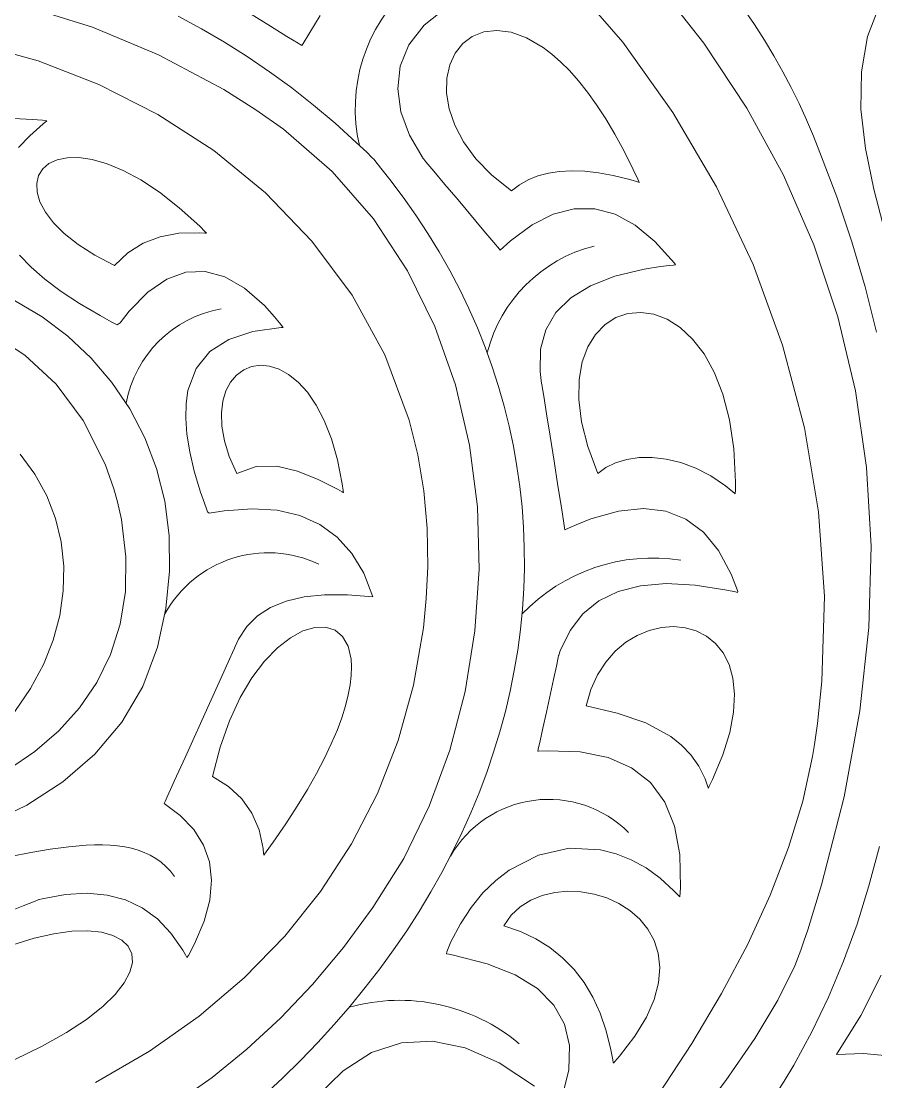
# Model space of a CAD drawing. Header units: inches. Extents: x 249 to 1192, y -18 to 440.
# Drawn here: x 610.3903 to 610.7273, y 242.2886 to 242.7067 of the extents above; entities that cross this region are included whole.
import ezdxf

# ---------------------------------------------------------------- set-up
doc = ezdxf.new("R2010")
doc.units = ezdxf.units.IN
doc.header["$MEASUREMENT"] = 0
doc.layers.add('KACA', color=141, linetype='Continuous', lineweight=30)
doc.layers.add('KOLOM', color=5, linetype='Continuous')

# ---------------------------------------------------------------- blocks, each defined once
blk = doc.blocks.new('GORGA')
at = {"lineweight": 9}
for points in [[(367.11725, 150.72627), (367.12352, 150.73537), (367.12855, 150.74477), (367.13237, 150.75439), (367.13497, 150.76413), (367.13636, 150.77389), (367.13654, 150.78359), (367.13551, 150.79312), (367.13327, 150.8024), (367.12984, 150.81133), (367.12521, 150.81982), (367.11938, 150.82776)], [(367.1168, 150.96007), (367.12425, 150.95972), (367.12818, 150.95939), (367.12996, 150.95912), (367.12849, 150.95795), (367.12314, 150.95329), (367.1187, 150.94861)], [(367.11916, 150.9062), (367.12371, 150.90145), (367.12915, 150.89669), (367.1355, 150.89192), (367.14274, 150.88714), (367.15089, 150.88236), (367.1553, 150.87996), (367.15759, 150.87877), (367.15878, 150.87953), (367.16242, 150.88418), (367.16978, 150.89168), (367.17722, 150.89678), (367.18474, 150.89949), (367.19235, 150.89979), (367.20004, 150.89769), (367.20781, 150.8932), (367.21567, 150.8863), (367.21963, 150.88196), (367.22162, 150.87956), (367.22261, 150.8783), (367.22303, 150.8777), (367.22228, 150.87765), (367.21111, 150.87607), (367.2017, 150.87298), (367.1942, 150.8682), (367.18877, 150.86156), (367.18553, 150.85287), (367.18478, 150.8477), (367.18464, 150.84196), (367.18513, 150.83562), (367.18626, 150.82866), (367.18805, 150.82105), (367.19051, 150.81278), (367.19201, 150.80839), (367.19282, 150.80613), (367.19324, 150.80498), (367.19385, 150.80452), (367.19976, 150.80546), (367.2108, 150.80625), (367.22078, 150.80561), (367.22971, 150.80352), (367.23758, 150.8), (367.24439, 150.79504), (367.25014, 150.78864), (367.25484, 150.7808), (367.25847, 150.77152), (367.24847, 150.77234), (367.23943, 150.77233), (367.23135, 150.77148), (367.22425, 150.76981), (367.21811, 150.7673), (367.21293, 150.76395), (367.20872, 150.75978), (367.20548, 150.75477), (367.20422, 150.75196), (367.2039, 150.75123), (367.20315, 150.74956), (367.20195, 150.74692), (367.19848, 150.73927), (367.19404, 150.72947), (367.1844, 150.70821), (367.18029, 150.69913), (367.17864, 150.6955), (367.17736, 150.69268), (367.17651, 150.69081), (367.17616, 150.69004), (367.18252, 150.68533), (367.18787, 150.67976), (367.1917, 150.67364), (367.19403, 150.66697), (367.19483, 150.65974), (367.19413, 150.65195), (367.19191, 150.64361), (367.18818, 150.63472), (367.18575, 150.63006), (367.18511, 150.62931), (367.18459, 150.63028), (367.18352, 150.63216), (367.17883, 150.63893), (367.1735, 150.64449), (367.16753, 150.64885), (367.16092, 150.65199), (367.15366, 150.65393), (367.14576, 150.65465), (367.13722, 150.65417), (367.12804, 150.65248), (367.12685, 150.65218), (367.12674, 150.65215), (367.1265, 150.65205), (367.1253, 150.65157), (367.12051, 150.64964), (367.11336, 150.64675)], [(367.20259, 151.00608), (367.21812, 150.99648), (367.22457, 150.99249), (367.22898, 150.98976), (367.23015, 150.98904), (367.23043, 150.98887), (367.23048, 150.98883), (367.23092, 150.98963), (367.23768, 151.0007)], [(367.28752, 151.00388), (367.27864, 150.99688), (367.27259, 150.98909), (367.26918, 150.98068), (367.26823, 150.97182), (367.26954, 150.9627), (367.27294, 150.9535), (367.27823, 150.94438), (367.27853, 150.94402), (367.27939, 150.943), (367.28246, 150.93934), (367.28688, 150.9341), (367.29203, 150.92797), (367.30223, 150.91584), (367.30609, 150.91125), (367.30834, 150.90857), (367.30869, 150.90816), (367.3127, 150.91185), (367.32122, 150.91821), (367.3296, 150.92243), (367.33787, 150.92453), (367.34601, 150.92449), (367.35402, 150.92232), (367.36192, 150.91803), (367.36968, 150.9116), (367.37733, 150.90304), (367.3778, 150.90244), (367.377, 150.90232), (367.37525, 150.90213), (367.37184, 150.90171), (367.36537, 150.90068), (367.35385, 150.89789), (367.34422, 150.89411), (367.33647, 150.88933), (367.33061, 150.88357), (367.32664, 150.87683), (367.32456, 150.86909), (367.32436, 150.86036), (367.32497, 150.85563), (367.32515, 150.85465), (367.32516, 150.8546), (367.32521, 150.85429), (367.32543, 150.85289), (367.3258, 150.85057), (367.3269, 150.8437), (367.32832, 150.83479), (367.32989, 150.82493), (367.33144, 150.81521), (367.33279, 150.80673), (367.33377, 150.8006), (367.33406, 150.79875), (367.3342, 150.7979), (367.3342, 150.79786), (367.33562, 150.79853), (367.33861, 150.79988), (367.34439, 150.8022), (367.35524, 150.80529), (367.3651, 150.80631), (367.37399, 150.80527), (367.3819, 150.80217), (367.38883, 150.79701), (367.39478, 150.78979), (367.39975, 150.7805), (367.40187, 150.77508), (367.40237, 150.77365), (367.40224, 150.77323), (367.40139, 150.77343), (367.39805, 150.77415), (367.38546, 150.77616), (367.37412, 150.77675), (367.36403, 150.7759), (367.35519, 150.77363), (367.3476, 150.76992), (367.34127, 150.76479), (367.33618, 150.75823), (367.33235, 150.75024), (367.33173, 150.74847), (367.3317, 150.74833), (367.33153, 150.74753), (367.33079, 150.74413), (367.32966, 150.73891), (367.32685, 150.72601), (367.3255, 150.71977), (367.32438, 150.71466), (367.32368, 150.7114), (367.32352, 150.71069), (367.32374, 150.71062), (367.32724, 150.7108), (367.34012, 150.71037), (367.35119, 150.70814), (367.36045, 150.7041), (367.36791, 150.69825), (367.37357, 150.69059), (367.37742, 150.68113), (367.37947, 150.66986), (367.37972, 150.65678), (367.3795, 150.65322), (367.3771, 150.65559), (367.37177, 150.66054), (367.36617, 150.66462), (367.36033, 150.66785), (367.35433, 150.67023), (367.34822, 150.67176), (367.33586, 150.67235), (367.32372, 150.66966), (367.31223, 150.66377), (367.30687, 150.65964), (367.30183, 150.65473), (367.29718, 150.64906), (367.29297, 150.64262), (367.28925, 150.63543), (367.2876, 150.63156), (367.28747, 150.63073), (367.28839, 150.63056), (367.29022, 150.63021), (367.30351, 150.62684), (367.31455, 150.62244), (367.32331, 150.61701), (367.3298, 150.61056), (367.33403, 150.60307), (367.33599, 150.59455), (367.33568, 150.585), (367.3331, 150.57442)], [(367.32215, 150.57861), (367.30823, 150.58779), (367.29485, 150.5937), (367.282, 150.59634), (367.2697, 150.5957), (367.25793, 150.59179), (367.24671, 150.58461), (367.23602, 150.57415)], [(367.45864, 151.00568), (367.45348, 150.99246), (367.45104, 150.97846), (367.45089, 150.96373), (367.45266, 150.9483), (367.45594, 150.93222), (367.46033, 150.91555)], [(367.45889, 150.62239), (367.45089, 150.60637), (367.44128, 150.59099), (367.45187, 150.59147), (367.46159, 150.59057)], [(367.11725, 150.72627), (367.12352, 150.73537), (367.12855, 150.74477), (367.13237, 150.75439), (367.13497, 150.76413), (367.13636, 150.77389), (367.13654, 150.78359), (367.13551, 150.79312), (367.13327, 150.8024), (367.12984, 150.81133), (367.12521, 150.81982), (367.11938, 150.82776)], [(367.1168, 150.96007), (367.12425, 150.95972), (367.12818, 150.95939), (367.12996, 150.95912), (367.12849, 150.95795), (367.12314, 150.95329), (367.1187, 150.94861)], [(367.11916, 150.9062), (367.12371, 150.90145), (367.12915, 150.89669), (367.1355, 150.89192), (367.14274, 150.88714), (367.15089, 150.88236), (367.1553, 150.87996), (367.15759, 150.87877), (367.15878, 150.87953), (367.16242, 150.88418), (367.16978, 150.89168), (367.17722, 150.89678), (367.18474, 150.89949), (367.19235, 150.89979), (367.20004, 150.89769), (367.20781, 150.8932), (367.21567, 150.8863), (367.21963, 150.88196), (367.22162, 150.87956), (367.22261, 150.8783), (367.22303, 150.8777), (367.22228, 150.87765), (367.21111, 150.87607), (367.2017, 150.87298), (367.1942, 150.8682), (367.18877, 150.86156), (367.18553, 150.85287), (367.18478, 150.8477), (367.18464, 150.84196), (367.18513, 150.83562), (367.18626, 150.82866), (367.18805, 150.82105), (367.19051, 150.81278), (367.19201, 150.80839), (367.19282, 150.80613), (367.19324, 150.80498), (367.19385, 150.80452), (367.19976, 150.80546), (367.2108, 150.80625), (367.22078, 150.80561), (367.22971, 150.80352), (367.23758, 150.8), (367.24439, 150.79504), (367.25014, 150.78864), (367.25484, 150.7808), (367.25847, 150.77152), (367.24847, 150.77234), (367.23943, 150.77233), (367.23135, 150.77148), (367.22425, 150.76981), (367.21811, 150.7673), (367.21293, 150.76395), (367.20872, 150.75978), (367.20548, 150.75477), (367.20422, 150.75196), (367.2039, 150.75123), (367.20315, 150.74956), (367.20195, 150.74692), (367.19848, 150.73927), (367.19404, 150.72947), (367.1844, 150.70821), (367.18029, 150.69913), (367.17864, 150.6955), (367.17736, 150.69268), (367.17651, 150.69081), (367.17616, 150.69004), (367.18252, 150.68533), (367.18787, 150.67976), (367.1917, 150.67364), (367.19403, 150.66697), (367.19483, 150.65974), (367.19413, 150.65195), (367.19191, 150.64361), (367.18818, 150.63472), (367.18575, 150.63006), (367.18511, 150.62931), (367.18459, 150.63028), (367.18352, 150.63216), (367.17883, 150.63893), (367.1735, 150.64449), (367.16753, 150.64885), (367.16092, 150.65199), (367.15366, 150.65393), (367.14576, 150.65465), (367.13722, 150.65417), (367.12804, 150.65248), (367.12685, 150.65218), (367.12674, 150.65215), (367.1265, 150.65205), (367.1253, 150.65157), (367.12051, 150.64964), (367.11336, 150.64675)], [(367.20259, 151.00608), (367.21812, 150.99648), (367.22457, 150.99249), (367.22898, 150.98976), (367.23015, 150.98904), (367.23043, 150.98887), (367.23048, 150.98883), (367.23092, 150.98963), (367.23768, 151.0007)], [(367.28752, 151.00388), (367.27864, 150.99688), (367.27259, 150.98909), (367.26918, 150.98068), (367.26823, 150.97182), (367.26954, 150.9627), (367.27294, 150.9535), (367.27823, 150.94438), (367.27853, 150.94402), (367.27939, 150.943), (367.28246, 150.93934), (367.28688, 150.9341), (367.29203, 150.92797), (367.30223, 150.91584), (367.30609, 150.91125), (367.30834, 150.90857), (367.30869, 150.90816), (367.3127, 150.91185), (367.32122, 150.91821), (367.3296, 150.92243), (367.33787, 150.92453), (367.34601, 150.92449), (367.35402, 150.92232), (367.36192, 150.91803), (367.36968, 150.9116), (367.37733, 150.90304), (367.3778, 150.90244), (367.377, 150.90232), (367.37525, 150.90213), (367.37184, 150.90171), (367.36537, 150.90068), (367.35385, 150.89789), (367.34422, 150.89411), (367.33647, 150.88933), (367.33061, 150.88357), (367.32664, 150.87683), (367.32456, 150.86909), (367.32436, 150.86036), (367.32497, 150.85563), (367.32515, 150.85465), (367.32516, 150.8546), (367.32521, 150.85429), (367.32543, 150.85289), (367.3258, 150.85057), (367.3269, 150.8437), (367.32832, 150.83479), (367.32989, 150.82493), (367.33144, 150.81521), (367.33279, 150.80673), (367.33377, 150.8006), (367.33406, 150.79875), (367.3342, 150.7979), (367.3342, 150.79786), (367.33562, 150.79853), (367.33861, 150.79988), (367.34439, 150.8022), (367.35524, 150.80529), (367.3651, 150.80631), (367.37399, 150.80527), (367.3819, 150.80217), (367.38883, 150.79701), (367.39478, 150.78979), (367.39975, 150.7805), (367.40187, 150.77508), (367.40237, 150.77365), (367.40224, 150.77323), (367.40139, 150.77343), (367.39805, 150.77415), (367.38546, 150.77616), (367.37412, 150.77675), (367.36403, 150.7759), (367.35519, 150.77363), (367.3476, 150.76992), (367.34127, 150.76479), (367.33618, 150.75823), (367.33235, 150.75024), (367.33173, 150.74847), (367.3317, 150.74833), (367.33153, 150.74753), (367.33079, 150.74413), (367.32966, 150.73891), (367.32685, 150.72601), (367.3255, 150.71977), (367.32438, 150.71466), (367.32368, 150.7114), (367.32352, 150.71069), (367.32374, 150.71062), (367.32724, 150.7108), (367.34012, 150.71037), (367.35119, 150.70814), (367.36045, 150.7041), (367.36791, 150.69825), (367.37357, 150.69059), (367.37742, 150.68113), (367.37947, 150.66986), (367.37972, 150.65678), (367.3795, 150.65322), (367.3771, 150.65559), (367.37177, 150.66054), (367.36617, 150.66462), (367.36033, 150.66785), (367.35433, 150.67023), (367.34822, 150.67176), (367.33586, 150.67235), (367.32372, 150.66966), (367.31223, 150.66377), (367.30687, 150.65964), (367.30183, 150.65473), (367.29718, 150.64906), (367.29297, 150.64262), (367.28925, 150.63543), (367.2876, 150.63156), (367.28747, 150.63073), (367.28839, 150.63056), (367.29022, 150.63021), (367.30351, 150.62684), (367.31455, 150.62244), (367.32331, 150.61701), (367.3298, 150.61056), (367.33403, 150.60307), (367.33599, 150.59455), (367.33568, 150.585), (367.3331, 150.57442)], [(367.32215, 150.57861), (367.30823, 150.58779), (367.29485, 150.5937), (367.282, 150.59634), (367.2697, 150.5957), (367.25793, 150.59179), (367.24671, 150.58461), (367.23602, 150.57415)], [(367.45864, 151.00568), (367.45348, 150.99246), (367.45104, 150.97846), (367.45089, 150.96373), (367.45266, 150.9483), (367.45594, 150.93222), (367.46033, 150.91555)], [(367.45889, 150.62239), (367.45089, 150.60637), (367.44128, 150.59099), (367.45187, 150.59147), (367.46159, 150.59057)], [(367.4347, 150.94673), (367.43219, 150.95317), (367.42947, 150.95958), (367.42654, 150.96595), (367.42341, 150.97227), (367.42008, 150.97856), (367.41654, 150.9848), (367.41281, 150.99099), (367.40887, 150.99713), (367.40474, 151.00321)], [(367.21547, 150.57492), (367.22281, 150.58176), (367.22989, 150.58871), (367.23669, 150.59576), (367.24322, 150.6029), (367.24948, 150.61013), (367.25547, 150.61745), (367.26119, 150.62484), (367.26663, 150.63231), (367.2718, 150.63985), (367.2767, 150.64746), (367.28133, 150.65513), (367.28568, 150.66286), (367.28976, 150.67065), (367.29357, 150.67848), (367.29711, 150.68636), (367.30037, 150.69428), (367.30336, 150.70223), (367.30607, 150.71022), (367.30851, 150.71824), (367.31068, 150.72627), (367.31257, 150.73433), (367.31419, 150.7424), (367.31554, 150.75048), (367.31661, 150.75857), (367.3174, 150.76666), (367.31792, 150.77475), (367.31817, 150.78283), (367.31814, 150.79089), (367.31784, 150.79894), (367.31726, 150.80697), (367.3164, 150.81498), (367.31527, 150.82295), (367.31387, 150.8309), (367.31219, 150.8388), (367.31023, 150.84666), (367.308, 150.85448), (367.30549, 150.86224), (367.3027, 150.86995), (367.29964, 150.8776), (367.2963, 150.88518), (367.29269, 150.89269), (367.28879, 150.90014), (367.28462, 150.9075), (367.28018, 150.91478), (367.27545, 150.92198), (367.27045, 150.92909), (367.26517, 150.9361), (367.25962, 150.94301), (367.2589, 150.94387), (367.25807, 150.94478), (367.25602, 150.94677), (367.25191, 150.95069), (367.24357, 150.95823), (367.23508, 150.96539), (367.22646, 150.97216), (367.21772, 150.97856), (367.20886, 150.98458), (367.19989, 150.99022), (367.19083, 150.99549), (367.18168, 151.00039)], [(367.11562, 150.66912), (367.12362, 150.6707), (367.13127, 150.67201), (367.13853, 150.67299), (367.14538, 150.67358), (367.14865, 150.67371), (367.15181, 150.67371), (367.15486, 150.67359), (367.1578, 150.67332), (367.16062, 150.67291), (367.16332, 150.67234), (367.16589, 150.67161), (367.16834, 150.6707), (367.17067, 150.66962), (367.17286, 150.66835), (367.17492, 150.66688), (367.17684, 150.66521), (367.17863, 150.66332), (367.18028, 150.66122)], [(367.4347, 150.94673), (367.43219, 150.95317), (367.42947, 150.95958), (367.42654, 150.96595), (367.42341, 150.97227), (367.42008, 150.97856), (367.41654, 150.9848), (367.41281, 150.99099), (367.40887, 150.99713), (367.40474, 151.00321)], [(367.21547, 150.57492), (367.22281, 150.58176), (367.22989, 150.58871), (367.23669, 150.59576), (367.24322, 150.6029), (367.24948, 150.61013), (367.25547, 150.61745), (367.26119, 150.62484), (367.26663, 150.63231), (367.2718, 150.63985), (367.2767, 150.64746), (367.28133, 150.65513), (367.28568, 150.66286), (367.28976, 150.67065), (367.29357, 150.67848), (367.29711, 150.68636), (367.30037, 150.69428), (367.30336, 150.70223), (367.30607, 150.71022), (367.30851, 150.71824), (367.31068, 150.72627), (367.31257, 150.73433), (367.31419, 150.7424), (367.31554, 150.75048), (367.31661, 150.75857), (367.3174, 150.76666), (367.31792, 150.77475), (367.31817, 150.78283), (367.31814, 150.79089), (367.31784, 150.79894), (367.31726, 150.80697), (367.3164, 150.81498), (367.31527, 150.82295), (367.31387, 150.8309), (367.31219, 150.8388), (367.31023, 150.84666), (367.308, 150.85448), (367.30549, 150.86224), (367.3027, 150.86995), (367.29964, 150.8776), (367.2963, 150.88518), (367.29269, 150.89269), (367.28879, 150.90014), (367.28462, 150.9075), (367.28018, 150.91478), (367.27545, 150.92198), (367.27045, 150.92909), (367.26517, 150.9361), (367.25962, 150.94301), (367.2589, 150.94387), (367.25807, 150.94478), (367.25602, 150.94677), (367.25191, 150.95069), (367.24357, 150.95823), (367.23508, 150.96539), (367.22646, 150.97216), (367.21772, 150.97856), (367.20886, 150.98458), (367.19989, 150.99022), (367.19083, 150.99549), (367.18168, 151.00039)], [(367.11562, 150.66912), (367.12362, 150.6707), (367.13127, 150.67201), (367.13853, 150.67299), (367.14538, 150.67358), (367.14865, 150.67371), (367.15181, 150.67371), (367.15486, 150.67359), (367.1578, 150.67332), (367.16062, 150.67291), (367.16332, 150.67234), (367.16589, 150.67161), (367.16834, 150.6707), (367.17067, 150.66962), (367.17286, 150.66835), (367.17492, 150.66688), (367.17684, 150.66521), (367.17863, 150.66332), (367.18028, 150.66122)], [(367.38399, 150.56265), (367.39759, 150.58075), (367.40902, 150.59739), (367.41815, 150.61249), (367.42484, 150.626), (367.42723, 150.63213), (367.42842, 150.63569), (367.4299, 150.64016), (367.43539, 150.65788), (367.4443, 150.69265), (367.4505, 150.72649), (367.454, 150.75942), (367.45485, 150.79142), (367.45307, 150.82251), (367.4487, 150.85268), (367.44176, 150.88194), (367.43228, 150.91027), (367.42031, 150.93769), (367.40586, 150.96419), (367.38897, 150.98977), (367.36967, 151.01443)], [(367.18104, 150.57209), (367.19512, 150.58204), (367.20878, 150.59311), (367.22199, 150.60533), (367.2347, 150.61871), (367.24687, 150.63328), (367.25847, 150.64907), (367.27062, 150.66827), (367.28071, 150.68896), (367.28881, 150.71104), (367.29483, 150.7342), (367.2987, 150.75811), (367.30033, 150.78247), (367.29964, 150.80697), (367.29656, 150.83129), (367.291, 150.85512), (367.28288, 150.87814), (367.27213, 150.90004), (367.25865, 150.92052), (367.24238, 150.93925), (367.22323, 150.95593), (367.21235, 150.96354), (367.1997, 150.97148), (367.17399, 150.98521), (367.14791, 150.99612), (367.12163, 151.00422)], [(367.10612, 150.68171), (367.12195, 150.68931), (367.13627, 150.69858), (367.14884, 150.70951), (367.15943, 150.72205), (367.1678, 150.73618), (367.17354, 150.75165), (367.17679, 150.76687), (367.17827, 150.78159), (367.1781, 150.79574), (367.17636, 150.80927), (367.17314, 150.82212), (367.16855, 150.83425), (367.16266, 150.84558), (367.15557, 150.85606), (367.14739, 150.86564), (367.13819, 150.87426), (367.12807, 150.88186), (367.11713, 150.88838)], [(367.10778, 150.87547), (367.12128, 150.86674), (367.13357, 150.85529), (367.14423, 150.84102), (367.15286, 150.82384), (367.15629, 150.81413), (367.15776, 150.80899), (367.1593, 150.80199), (367.16108, 150.78733), (367.16087, 150.77357), (367.15881, 150.76071), (367.15501, 150.74877), (367.14962, 150.73776), (367.14277, 150.72771), (367.13458, 150.71861), (367.1252, 150.7105), (367.11474, 150.70338)], [(367.10209, 150.9896), (367.12645, 150.98284), (367.15045, 150.97353), (367.17368, 150.96171), (367.19571, 150.94744), (367.2161, 150.93076), (367.23443, 150.91175), (367.25027, 150.89044), (367.26319, 150.86689), (367.27275, 150.84115), (367.27614, 150.82747), (367.27853, 150.81327), (367.27986, 150.79855), (367.28009, 150.78331), (367.27951, 150.77089), (367.27839, 150.75926), (367.27449, 150.73662), (367.26842, 150.71484), (367.26026, 150.69398), (367.25004, 150.67413), (367.23784, 150.65535), (367.22372, 150.63771), (367.20773, 150.62128), (367.18992, 150.60613), (367.17037, 150.59233), (367.14912, 150.57996)], [(367.3347, 151.0159), (367.35699, 150.99015), (367.37678, 150.96249), (367.39395, 150.93319), (367.40839, 150.90251), (367.41997, 150.87074), (367.42859, 150.83815), (367.43413, 150.80502), (367.43647, 150.77161), (367.43551, 150.7382), (367.43375, 150.72158), (367.43255, 150.7133), (367.43179, 150.7086), (367.42791, 150.69091), (367.4223, 150.67262), (367.41505, 150.65381), (367.40623, 150.6346), (367.39593, 150.61508), (367.38422, 150.59535), (367.37118, 150.57552)], [(367.38399, 150.56265), (367.39759, 150.58075), (367.40902, 150.59739), (367.41815, 150.61249), (367.42484, 150.626), (367.42723, 150.63213), (367.42842, 150.63569), (367.4299, 150.64016), (367.43539, 150.65788), (367.4443, 150.69265), (367.4505, 150.72649), (367.454, 150.75942), (367.45485, 150.79142), (367.45307, 150.82251), (367.4487, 150.85268), (367.44176, 150.88194), (367.43228, 150.91027), (367.42031, 150.93769), (367.40586, 150.96419), (367.38897, 150.98977), (367.36967, 151.01443)], [(367.18104, 150.57209), (367.19512, 150.58204), (367.20878, 150.59311), (367.22199, 150.60533), (367.2347, 150.61871), (367.24687, 150.63328), (367.25847, 150.64907), (367.27062, 150.66827), (367.28071, 150.68896), (367.28881, 150.71104), (367.29483, 150.7342), (367.2987, 150.75811), (367.30033, 150.78247), (367.29964, 150.80697), (367.29656, 150.83129), (367.291, 150.85512), (367.28288, 150.87814), (367.27213, 150.90004), (367.25865, 150.92052), (367.24238, 150.93925), (367.22323, 150.95593), (367.21235, 150.96354), (367.1997, 150.97148), (367.17399, 150.98521), (367.14791, 150.99612), (367.12163, 151.00422)], [(367.10612, 150.68171), (367.12195, 150.68931), (367.13627, 150.69858), (367.14884, 150.70951), (367.15943, 150.72205), (367.1678, 150.73618), (367.17354, 150.75165), (367.17679, 150.76687), (367.17827, 150.78159), (367.1781, 150.79574), (367.17636, 150.80927), (367.17314, 150.82212), (367.16855, 150.83425), (367.16266, 150.84558), (367.15557, 150.85606), (367.14739, 150.86564), (367.13819, 150.87426), (367.12807, 150.88186), (367.11713, 150.88838)], [(367.10778, 150.87547), (367.12128, 150.86674), (367.13357, 150.85529), (367.14423, 150.84102), (367.15286, 150.82384), (367.15629, 150.81413), (367.15776, 150.80899), (367.1593, 150.80199), (367.16108, 150.78733), (367.16087, 150.77357), (367.15881, 150.76071), (367.15501, 150.74877), (367.14962, 150.73776), (367.14277, 150.72771), (367.13458, 150.71861), (367.1252, 150.7105), (367.11474, 150.70338)], [(367.10209, 150.9896), (367.12645, 150.98284), (367.15045, 150.97353), (367.17368, 150.96171), (367.19571, 150.94744), (367.2161, 150.93076), (367.23443, 150.91175), (367.25027, 150.89044), (367.26319, 150.86689), (367.27275, 150.84115), (367.27614, 150.82747), (367.27853, 150.81327), (367.27986, 150.79855), (367.28009, 150.78331), (367.27951, 150.77089), (367.27839, 150.75926), (367.27449, 150.73662), (367.26842, 150.71484), (367.26026, 150.69398), (367.25004, 150.67413), (367.23784, 150.65535), (367.22372, 150.63771), (367.20773, 150.62128), (367.18992, 150.60613), (367.17037, 150.59233), (367.14912, 150.57996)], [(367.3347, 151.0159), (367.35699, 150.99015), (367.37678, 150.96249), (367.39395, 150.93319), (367.40839, 150.90251), (367.41997, 150.87074), (367.42859, 150.83815), (367.43413, 150.80502), (367.43647, 150.77161), (367.43551, 150.7382), (367.43375, 150.72158), (367.43255, 150.7133), (367.43179, 150.7086), (367.42791, 150.69091), (367.4223, 150.67262), (367.41505, 150.65381), (367.40623, 150.6346), (367.39593, 150.61508), (367.38422, 150.59535), (367.37118, 150.57552)], [(367.41665, 150.57432), (367.42059, 150.58052), (367.42437, 150.58686), (367.42802, 150.59335), (367.43151, 150.59999), (367.43806, 150.61366), (367.444, 150.62784), (367.44934, 150.64249), (367.45406, 150.6576), (367.45816, 150.67311)], [(367.45706, 150.87583), (367.45256, 150.89366), (367.44734, 150.91145), (367.44138, 150.92915), (367.4347, 150.94673)], [(367.41665, 150.57432), (367.42059, 150.58052), (367.42437, 150.58686), (367.42802, 150.59335), (367.43151, 150.59999), (367.43806, 150.61366), (367.444, 150.62784), (367.44934, 150.64249), (367.45406, 150.6576), (367.45816, 150.67311)], [(367.45706, 150.87583), (367.45256, 150.89366), (367.44734, 150.91145), (367.44138, 150.92915), (367.4347, 150.94673)], [(367.1165, 150.63427), (367.12494, 150.63691), (367.13271, 150.63868), (367.13976, 150.63962), (367.14601, 150.63978), (367.15142, 150.63922), (367.15592, 150.63799), (367.15945, 150.63613), (367.16195, 150.6337), (367.16336, 150.63075), (367.16362, 150.62732), (367.16267, 150.62348), (367.16044, 150.61926), (367.15688, 150.61472), (367.15193, 150.60991), (367.14552, 150.60488), (367.1376, 150.59968), (367.1281, 150.59437), (367.11697, 150.58898)], [(367.1165, 150.63427), (367.12494, 150.63691), (367.13271, 150.63868), (367.13976, 150.63962), (367.14601, 150.63978), (367.15142, 150.63922), (367.15592, 150.63799), (367.15945, 150.63613), (367.16195, 150.6337), (367.16336, 150.63075), (367.16362, 150.62732), (367.16267, 150.62348), (367.16044, 150.61926), (367.15688, 150.61472), (367.15193, 150.60991), (367.14552, 150.60488), (367.1376, 150.59968), (367.1281, 150.59437), (367.11697, 150.58898)]]:
    blk.add_lwpolyline(points, dxfattribs=at)
for points in [[(367.27291, 151.01203, 0.273524), (367.25316, 150.94951)], [(367.27291, 151.01203, 0.273524), (367.25316, 150.94951)], [(367.34565, 150.90981, 0.275428), (367.30354, 150.86773)], [(367.34565, 150.90981, 0.275428), (367.30354, 150.86773)], [(367.1986, 150.88504, 0.312335), (367.16123, 150.84791)], [(367.1986, 150.88504, 0.312335), (367.16123, 150.84791)], [(367.23715, 150.78439, 0.396733), (367.17643, 150.76474)], [(367.23715, 150.78439, 0.396733), (367.17643, 150.76474)], [(367.37985, 150.78596, 0.245802), (367.31723, 150.76468)], [(367.37985, 150.78596, 0.245802), (367.31723, 150.76468)], [(367.35923, 150.67862, 0.493345), (367.28908, 150.66929)], [(367.35923, 150.67862, 0.493345), (367.28908, 150.66929)], [(367.31617, 150.59529, 0.248001), (367.24908, 150.60965)], [(367.31617, 150.59529, 0.248001), (367.24908, 150.60965)]]:
    blk.add_lwpolyline(points, format="xyb", dxfattribs=at)
for points in [[(367.31316, 150.93157), (367.30534, 150.93778), (367.29905, 150.94425), (367.2942, 150.95086), (367.29071, 150.95747), (367.28851, 150.96394), (367.28751, 150.97015), (367.28763, 150.97595), (367.28878, 150.98122), (367.2909, 150.98582), (367.29388, 150.98962), (367.29766, 150.99248), (367.30215, 150.99427), (367.30728, 150.99485), (367.31294, 150.9941), (367.31908, 150.99187), (367.3256, 150.98803), (367.32898, 150.98547), (367.33243, 150.98245), (367.33593, 150.97897), (367.33947, 150.975), (367.34305, 150.97053), (367.34666, 150.96554), (367.35028, 150.96001), (367.3539, 150.95393), (367.35752, 150.94728), (367.36112, 150.94005), (367.36292, 150.93621), (367.36336, 150.93522), (367.36349, 150.9349), (367.36344, 150.93491), (367.36324, 150.93497), (367.36244, 150.93522), (367.35926, 150.93613), (367.35317, 150.93762), (367.3474, 150.93868), (367.34197, 150.93931), (367.33686, 150.9395), (367.33209, 150.93926), (367.32764, 150.93859), (367.32353, 150.93748), (367.31974, 150.93595), (367.31629, 150.93398), (367.31316, 150.93157)], [(367.31316, 150.93157), (367.30534, 150.93778), (367.29905, 150.94425), (367.2942, 150.95086), (367.29071, 150.95747), (367.28851, 150.96394), (367.28751, 150.97015), (367.28763, 150.97595), (367.28878, 150.98122), (367.2909, 150.98582), (367.29388, 150.98962), (367.29766, 150.99248), (367.30215, 150.99427), (367.30728, 150.99485), (367.31294, 150.9941), (367.31908, 150.99187), (367.3256, 150.98803), (367.32898, 150.98547), (367.33243, 150.98245), (367.33593, 150.97897), (367.33947, 150.975), (367.34305, 150.97053), (367.34666, 150.96554), (367.35028, 150.96001), (367.3539, 150.95393), (367.35752, 150.94728), (367.36112, 150.94005), (367.36292, 150.93621), (367.36336, 150.93522), (367.36349, 150.9349), (367.36344, 150.93491), (367.36324, 150.93497), (367.36244, 150.93522), (367.35926, 150.93613), (367.35317, 150.93762), (367.3474, 150.93868), (367.34197, 150.93931), (367.33686, 150.9395), (367.33209, 150.93926), (367.32764, 150.93859), (367.32353, 150.93748), (367.31974, 150.93595), (367.31629, 150.93398), (367.31316, 150.93157)], [(367.15664, 150.90218), (367.1488, 150.90626), (367.14219, 150.91047), (367.13677, 150.91475), (367.13249, 150.91902), (367.12932, 150.92321), (367.12719, 150.92723), (367.12607, 150.93102), (367.12592, 150.9345), (367.12667, 150.9376), (367.12829, 150.94024), (367.13074, 150.94234), (367.13395, 150.94384), (367.1379, 150.94465), (367.14253, 150.94471), (367.1478, 150.94393), (367.15365, 150.94224), (367.16005, 150.93957), (367.16695, 150.93585), (367.1743, 150.93099), (367.18206, 150.92493), (367.19017, 150.91758), (367.19225, 150.91553), (367.1929, 150.91484), (367.19277, 150.91485), (367.19222, 150.9149), (367.19008, 150.91504), (367.18197, 150.91486), (367.17456, 150.91348), (367.16788, 150.91091), (367.1619, 150.90714), (367.15664, 150.90218)], [(367.15664, 150.90218), (367.1488, 150.90626), (367.14219, 150.91047), (367.13677, 150.91475), (367.13249, 150.91902), (367.12932, 150.92321), (367.12719, 150.92723), (367.12607, 150.93102), (367.12592, 150.9345), (367.12667, 150.9376), (367.12829, 150.94024), (367.13074, 150.94234), (367.13395, 150.94384), (367.1379, 150.94465), (367.14253, 150.94471), (367.1478, 150.94393), (367.15365, 150.94224), (367.16005, 150.93957), (367.16695, 150.93585), (367.1743, 150.93099), (367.18206, 150.92493), (367.19017, 150.91758), (367.19225, 150.91553), (367.1929, 150.91484), (367.19277, 150.91485), (367.19222, 150.9149), (367.19008, 150.91504), (367.18197, 150.91486), (367.17456, 150.91348), (367.16788, 150.91091), (367.1619, 150.90714), (367.15664, 150.90218)], [(367.34713, 150.8201), (367.34318, 150.83071), (367.34072, 150.84045), (367.33963, 150.84929), (367.33977, 150.85719), (367.34101, 150.86414), (367.34322, 150.87008), (367.34626, 150.87499), (367.34999, 150.87884), (367.3543, 150.88159), (367.35903, 150.88321), (367.36406, 150.88366), (367.36926, 150.88291), (367.37448, 150.88094), (367.37961, 150.87769), (367.38449, 150.87315), (367.38901, 150.86728), (367.39303, 150.86004), (367.3964, 150.8514), (367.39901, 150.84133), (367.40071, 150.82979), (367.40137, 150.81676), (367.40136, 150.81326), (367.40135, 150.81237), (367.40128, 150.81212), (367.4011, 150.81228), (367.40039, 150.81291), (367.39751, 150.81524), (367.39165, 150.8192), (367.38575, 150.82225), (367.37989, 150.82444), (367.37415, 150.82582), (367.36862, 150.82644), (367.36339, 150.82637), (367.35854, 150.82564), (367.35415, 150.82432), (367.35032, 150.82246), (367.34713, 150.8201)], [(367.34713, 150.8201), (367.34318, 150.83071), (367.34072, 150.84045), (367.33963, 150.84929), (367.33977, 150.85719), (367.34101, 150.86414), (367.34322, 150.87008), (367.34626, 150.87499), (367.34999, 150.87884), (367.3543, 150.88159), (367.35903, 150.88321), (367.36406, 150.88366), (367.36926, 150.88291), (367.37448, 150.88094), (367.37961, 150.87769), (367.38449, 150.87315), (367.38901, 150.86728), (367.39303, 150.86004), (367.3964, 150.8514), (367.39901, 150.84133), (367.40071, 150.82979), (367.40137, 150.81676), (367.40136, 150.81326), (367.40135, 150.81237), (367.40128, 150.81212), (367.4011, 150.81228), (367.40039, 150.81291), (367.39751, 150.81524), (367.39165, 150.8192), (367.38575, 150.82225), (367.37989, 150.82444), (367.37415, 150.82582), (367.36862, 150.82644), (367.36339, 150.82637), (367.35854, 150.82564), (367.35415, 150.82432), (367.35032, 150.82246), (367.34713, 150.8201)], [(367.20475, 150.8201), (367.20184, 150.82678), (367.19992, 150.83301), (367.19891, 150.83876), (367.19873, 150.84399), (367.1993, 150.84866), (367.20054, 150.85273), (367.20237, 150.85616), (367.20472, 150.85892), (367.20751, 150.86097), (367.21065, 150.86227), (367.21408, 150.86278), (367.2177, 150.86246), (367.22145, 150.86128), (367.22524, 150.85919), (367.22899, 150.85616), (367.23263, 150.85215), (367.23608, 150.84712), (367.23926, 150.84103), (367.24209, 150.83385), (367.24449, 150.82553), (367.24638, 150.81604), (367.24677, 150.81348), (367.24685, 150.81263), (367.24674, 150.81269), (367.24629, 150.81293), (367.24449, 150.81391), (367.23686, 150.81778), (367.22879, 150.82104), (367.22056, 150.823), (367.21245, 150.82292), (367.20475, 150.8201)], [(367.20475, 150.8201), (367.20184, 150.82678), (367.19992, 150.83301), (367.19891, 150.83876), (367.19873, 150.84399), (367.1993, 150.84866), (367.20054, 150.85273), (367.20237, 150.85616), (367.20472, 150.85892), (367.20751, 150.86097), (367.21065, 150.86227), (367.21408, 150.86278), (367.2177, 150.86246), (367.22145, 150.86128), (367.22524, 150.85919), (367.22899, 150.85616), (367.23263, 150.85215), (367.23608, 150.84712), (367.23926, 150.84103), (367.24209, 150.83385), (367.24449, 150.82553), (367.24638, 150.81604), (367.24677, 150.81348), (367.24685, 150.81263), (367.24674, 150.81269), (367.24629, 150.81293), (367.24449, 150.81391), (367.23686, 150.81778), (367.22879, 150.82104), (367.22056, 150.823), (367.21245, 150.82292), (367.20475, 150.8201)], [(367.19519, 150.70061), (367.19818, 150.71228), (367.20187, 150.72267), (367.20612, 150.73178), (367.21079, 150.73961), (367.21575, 150.74615), (367.22084, 150.7514), (367.22593, 150.75537), (367.23089, 150.75805), (367.23557, 150.75943), (367.23983, 150.75953), (367.24353, 150.75832), (367.24653, 150.75583), (367.2487, 150.75203), (367.24988, 150.74693), (367.25007, 150.7439), (367.24995, 150.74053), (367.24953, 150.73685), (367.24877, 150.73283), (367.24766, 150.72849), (367.24618, 150.72383), (367.24432, 150.71883), (367.24206, 150.71352), (367.23938, 150.70787), (367.23626, 150.7019), (367.23269, 150.69559), (367.22865, 150.68897), (367.22412, 150.68201), (367.21908, 150.67473), (367.21636, 150.67096), (367.21566, 150.67001), (367.21543, 150.6697), (367.21543, 150.66973), (367.21542, 150.66986), (367.21537, 150.67036), (367.21516, 150.67233), (367.21357, 150.67969), (367.21077, 150.6862), (367.20678, 150.69186), (367.20158, 150.69666), (367.19519, 150.70061)], [(367.19519, 150.70061), (367.19818, 150.71228), (367.20187, 150.72267), (367.20612, 150.73178), (367.21079, 150.73961), (367.21575, 150.74615), (367.22084, 150.7514), (367.22593, 150.75537), (367.23089, 150.75805), (367.23557, 150.75943), (367.23983, 150.75953), (367.24353, 150.75832), (367.24653, 150.75583), (367.2487, 150.75203), (367.24988, 150.74693), (367.25007, 150.7439), (367.24995, 150.74053), (367.24953, 150.73685), (367.24877, 150.73283), (367.24766, 150.72849), (367.24618, 150.72383), (367.24432, 150.71883), (367.24206, 150.71352), (367.23938, 150.70787), (367.23626, 150.7019), (367.23269, 150.69559), (367.22865, 150.68897), (367.22412, 150.68201), (367.21908, 150.67473), (367.21636, 150.67096), (367.21566, 150.67001), (367.21543, 150.6697), (367.21543, 150.66973), (367.21542, 150.66986), (367.21537, 150.67036), (367.21516, 150.67233), (367.21357, 150.67969), (367.21077, 150.6862), (367.20678, 150.69186), (367.20158, 150.69666), (367.19519, 150.70061)], [(367.34256, 150.72847), (367.34442, 150.73499), (367.34702, 150.74077), (367.35027, 150.7458), (367.35404, 150.75006), (367.35823, 150.75356), (367.36272, 150.75629), (367.36741, 150.75824), (367.37219, 150.75939), (367.37695, 150.75976), (367.38157, 150.75932), (367.38596, 150.75807), (367.38999, 150.75601), (367.39356, 150.75312), (367.39656, 150.7494), (367.39888, 150.74484), (367.4004, 150.73943), (367.40103, 150.73318), (367.40065, 150.72606), (367.39914, 150.71807), (367.39641, 150.70921), (367.39234, 150.69947), (367.39109, 150.6969), (367.39077, 150.69625), (367.39064, 150.69609), (367.39059, 150.69627), (367.39038, 150.69698), (367.38941, 150.69974), (367.38695, 150.70477), (367.38384, 150.7092), (367.38015, 150.71306), (367.37593, 150.71642), (367.36611, 150.72179), (367.35483, 150.72568), (367.34256, 150.72847)], [(367.34256, 150.72847), (367.34442, 150.73499), (367.34702, 150.74077), (367.35027, 150.7458), (367.35404, 150.75006), (367.35823, 150.75356), (367.36272, 150.75629), (367.36741, 150.75824), (367.37219, 150.75939), (367.37695, 150.75976), (367.38157, 150.75932), (367.38596, 150.75807), (367.38999, 150.75601), (367.39356, 150.75312), (367.39656, 150.7494), (367.39888, 150.74484), (367.4004, 150.73943), (367.40103, 150.73318), (367.40065, 150.72606), (367.39914, 150.71807), (367.39641, 150.70921), (367.39234, 150.69947), (367.39109, 150.6969), (367.39077, 150.69625), (367.39064, 150.69609), (367.39059, 150.69627), (367.39038, 150.69698), (367.38941, 150.69974), (367.38695, 150.70477), (367.38384, 150.7092), (367.38015, 150.71306), (367.37593, 150.71642), (367.36611, 150.72179), (367.35483, 150.72568), (367.34256, 150.72847)], [(367.31011, 150.64182), (367.31298, 150.64596), (367.31654, 150.64932), (367.32067, 150.65193), (367.32525, 150.6538), (367.33016, 150.65496), (367.33527, 150.65542), (367.34048, 150.6552), (367.34565, 150.65431), (367.35068, 150.65277), (367.35544, 150.65061), (367.3598, 150.64784), (367.36366, 150.64447), (367.36688, 150.64052), (367.36936, 150.63602), (367.37097, 150.63098), (367.37159, 150.62541), (367.3711, 150.61934), (367.36938, 150.61278), (367.36631, 150.60575), (367.36178, 150.59826), (367.35565, 150.59035), (367.35386, 150.5883), (367.35339, 150.58779), (367.35322, 150.5877), (367.35318, 150.58795), (367.35302, 150.58897), (367.35229, 150.59293), (367.35043, 150.60043), (367.34805, 150.60735), (367.34514, 150.61369), (367.34171, 150.61944), (367.33776, 150.62462), (367.33328, 150.62922), (367.32827, 150.63324), (367.32274, 150.63668), (367.31669, 150.63954), (367.31011, 150.64182)], [(367.31011, 150.64182), (367.31298, 150.64596), (367.31654, 150.64932), (367.32067, 150.65193), (367.32525, 150.6538), (367.33016, 150.65496), (367.33527, 150.65542), (367.34048, 150.6552), (367.34565, 150.65431), (367.35068, 150.65277), (367.35544, 150.65061), (367.3598, 150.64784), (367.36366, 150.64447), (367.36688, 150.64052), (367.36936, 150.63602), (367.37097, 150.63098), (367.37159, 150.62541), (367.3711, 150.61934), (367.36938, 150.61278), (367.36631, 150.60575), (367.36178, 150.59826), (367.35565, 150.59035), (367.35386, 150.5883), (367.35339, 150.58779), (367.35322, 150.5877), (367.35318, 150.58795), (367.35302, 150.58897), (367.35229, 150.59293), (367.35043, 150.60043), (367.34805, 150.60735), (367.34514, 150.61369), (367.34171, 150.61944), (367.33776, 150.62462), (367.33328, 150.62922), (367.32827, 150.63324), (367.32274, 150.63668), (367.31669, 150.63954), (367.31011, 150.64182)]]:
    blk.add_lwpolyline(points, close=True, dxfattribs=at)
blk = doc.blocks.new('TAMPAK SAMPING KANAN')
at = {"layer": 'KACA'}
blk.add_blockref('GORGA', (243.27052, 91.70827), dxfattribs=at)

msp = doc.modelspace()

# ---------------------------------------------------------------- block references
at = {"layer": 'KOLOM'}
msp.add_blockref('TAMPAK SAMPING KANAN', (0, 0), dxfattribs=at)

doc.saveas('drawing.dxf')
